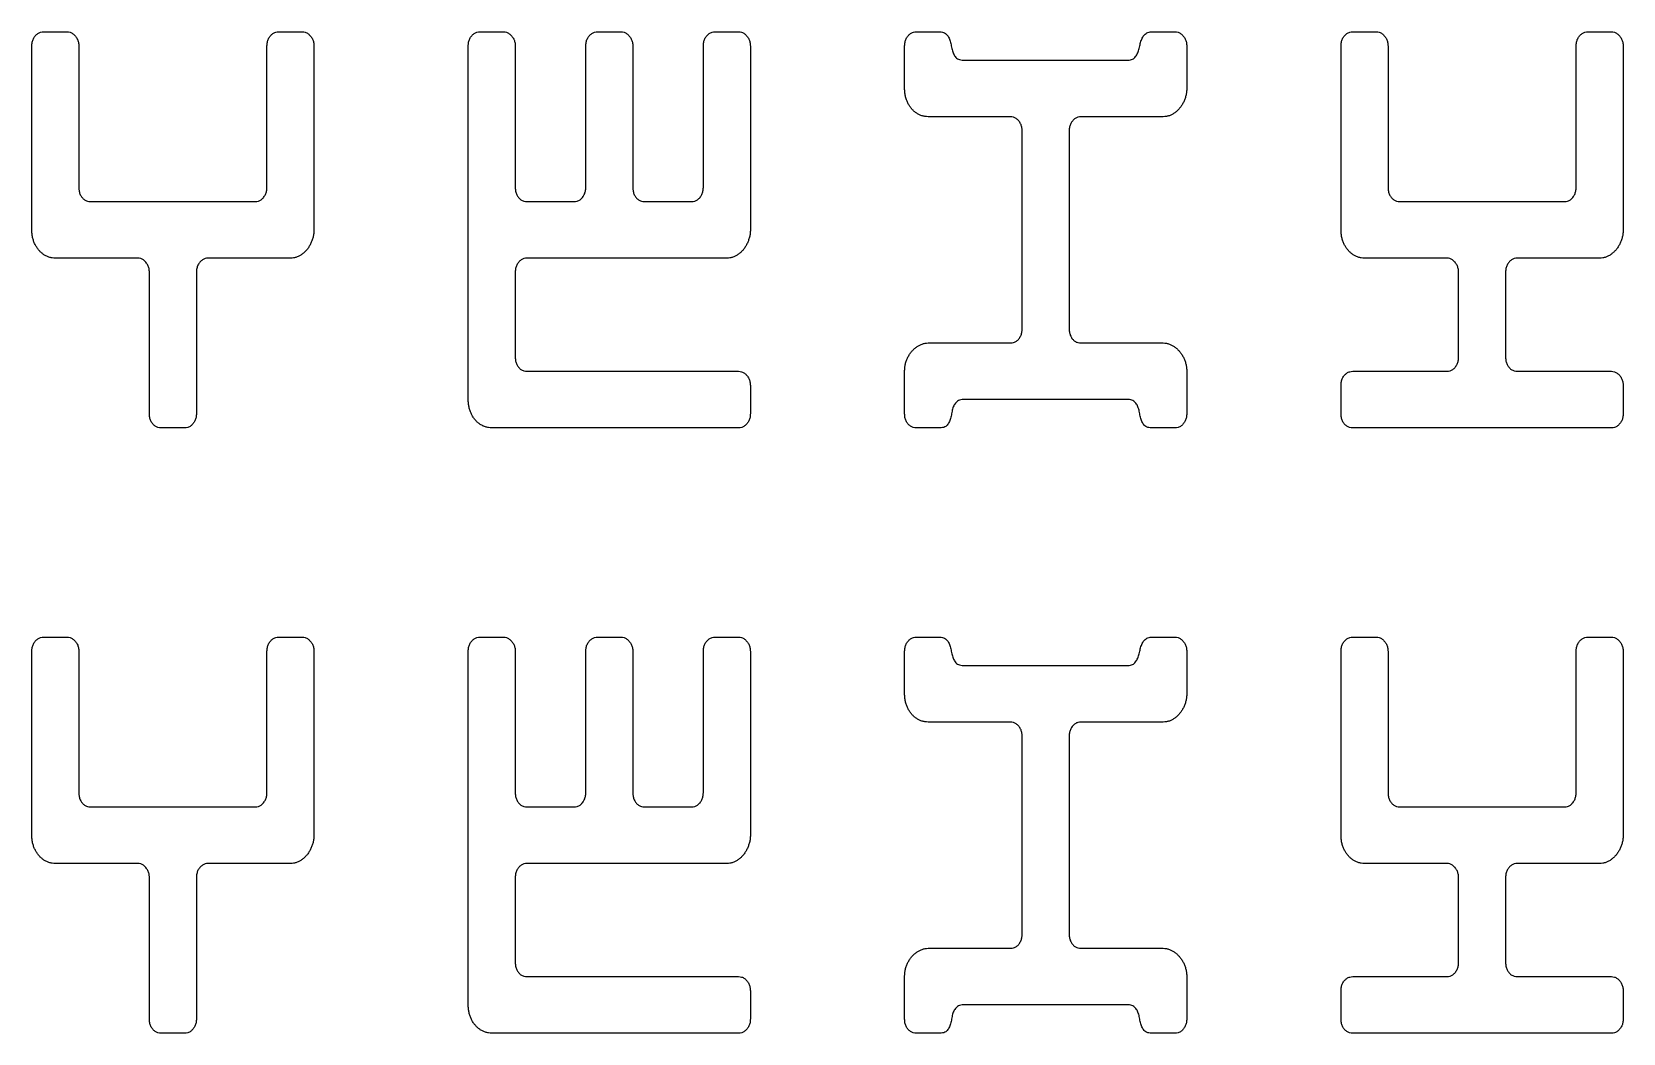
# Model space of a CAD drawing. Extents: x 7.2 to 83.4, y 7.2 to 40.5.
# Drawn here: x 64.99 to 73.78, y 14.4 to 19.93 of the extents above; entities that cross this region are included whole.
import ezdxf

# ---------------------------------------------------------------- set-up
doc = ezdxf.new("R2010")
doc.units = 0
doc.layers.add('Layer_1', color=7, linetype='CONTINUOUS')

msp = doc.modelspace()

# ---------------------------------------------------------------- linework, layer by layer
at = {"layer": 'Layer_1', "color": 7}
for p, q in [((65.051712, 19.933304), (65.181598, 19.933304)), ((66.350562, 19.933301), (66.480446, 19.933301)), ((67.462385, 19.933304), (67.592272, 19.933304)), ((68.111807, 19.933302), (68.24169, 19.933302)), ((68.761228, 19.933299), (68.891114, 19.933299)), ((69.873059, 19.933305), (70.002945, 19.933305)), ((71.171891, 19.933305), (71.301777, 19.933305)), ((72.283737, 19.933306), (72.413621, 19.933306)), ((73.582585, 19.933303), (73.712471, 19.933303)), ((64.986776, 18.839553), (64.986776, 19.85518)), ((65.246534, 19.855178), (65.246534, 19.073927)), ((66.285627, 19.073926), (66.285627, 19.855177)), ((66.545382, 19.855175), (66.545382, 18.839548)), ((67.39745, 17.902052), (67.39745, 19.855181)), ((67.657207, 19.855179), (67.657207, 19.073927)), ((68.046871, 19.073926), (68.046871, 19.855178)), ((68.306628, 19.855176), (68.306628, 19.073924)), ((68.696293, 19.073923), (68.696293, 19.855175)), ((68.95605, 19.855173), (68.95605, 18.839546)), ((69.808123, 19.620806), (69.808123, 19.855181)), ((71.366713, 19.855179), (71.366713, 19.620804)), ((72.218802, 18.839555), (72.218802, 19.855183)), ((72.478556, 19.855181), (72.478556, 19.073929)), ((73.51765, 19.073928), (73.51765, 19.85518)), ((73.777407, 19.855178), (73.777407, 18.839551)), ((70.132808, 19.777053), (71.042007, 19.777053)), ((70.392599, 19.464554), (69.937999, 19.464554)), ((71.236821, 19.464552), (70.782222, 19.464552)), ((70.457534, 18.292676), (70.457534, 19.386428)), ((70.717286, 19.386428), (70.717286, 18.292676)), ((65.311482, 18.9958), (66.220681, 18.9958)), ((67.722155, 18.9958), (67.981925, 18.9958)), ((68.371574, 18.995798), (68.631347, 18.995798)), ((72.543502, 18.995802), (73.452701, 18.995802)), ((65.571252, 18.683301), (65.116652, 18.683301)), ((66.41549, 18.683297), (65.960891, 18.683297)), ((68.826158, 18.683295), (67.722132, 18.683295)), ((72.80328, 18.683304), (72.348678, 18.683304)), ((73.647515, 18.683299), (73.192916, 18.683299)), ((65.636188, 17.823924), (65.636188, 18.605176)), ((65.895955, 18.60517), (65.895955, 17.823919)), ((67.657194, 18.605168), (67.657194, 18.136417)), ((72.868215, 18.136427), (72.868215, 18.605178)), ((73.12798, 18.605172), (73.12798, 18.136421)), ((69.937989, 18.21455), (70.392588, 18.21455)), ((70.782232, 18.214552), (71.236832, 18.214552)), ((67.722142, 18.058293), (68.891112, 18.058293)), ((69.808113, 17.823924), (69.808113, 18.0583)), ((71.366723, 18.058301), (71.366723, 17.823926)), ((72.283727, 18.058301), (72.80327, 18.058301)), ((73.192929, 18.058298), (73.712471, 18.058298)), ((68.956047, 17.980167), (68.956047, 17.823917)), ((72.218791, 17.823924), (72.218791, 17.980174)), ((73.777407, 17.980172), (73.777407, 17.823922)), ((71.042015, 17.902048), (70.132816, 17.902048)), ((65.831009, 17.745793), (65.701133, 17.7458)), ((68.891099, 17.745791), (67.527326, 17.7458)), ((70.002942, 17.7458), (69.873061, 17.7458)), ((71.301777, 17.7458), (71.171891, 17.7458)), ((73.712461, 17.745796), (72.28374, 17.7458)), ((65.051712, 16.589834), (65.181598, 16.589834)), ((66.350562, 16.589831), (66.480446, 16.589831)), ((67.462385, 16.589837), (67.592272, 16.589837)), ((68.111807, 16.589834), (68.24169, 16.589834)), ((68.761228, 16.589831), (68.891114, 16.589831)), ((69.873059, 16.589837), (70.002945, 16.589837)), ((71.171891, 16.589837), (71.301777, 16.589837)), ((72.283737, 16.589836), (72.413621, 16.589836)), ((73.582585, 16.589833), (73.712471, 16.589833)), ((64.986776, 15.496083), (64.986776, 16.51171)), ((65.246534, 16.511708), (65.246534, 15.730456)), ((66.285627, 15.730455), (66.285627, 16.511707)), ((66.545382, 16.511705), (66.545382, 15.496078)), ((67.39745, 14.558584), (67.39745, 16.511713)), ((67.657207, 16.511711), (67.657207, 15.73046)), ((68.046871, 15.730459), (68.046871, 16.51171)), ((68.306628, 16.511709), (68.306628, 15.730457)), ((68.696293, 15.730456), (68.696293, 16.511708)), ((68.95605, 16.511706), (68.95605, 15.496079)), ((69.808123, 16.277338), (69.808123, 16.511714)), ((71.366713, 16.511712), (71.366713, 16.277336)), ((72.218802, 15.496085), (72.218802, 16.511712)), ((72.478556, 16.51171), (72.478556, 15.730459)), ((73.51765, 15.730458), (73.51765, 16.51171)), ((73.777407, 16.511708), (73.777407, 15.496081)), ((70.132808, 16.433586), (71.042007, 16.433586)), ((70.392599, 16.121086), (69.937999, 16.121086)), ((71.236821, 16.121084), (70.782222, 16.121084)), ((70.457534, 14.949208), (70.457534, 16.042961)), ((70.717286, 16.042961), (70.717286, 14.949208)), ((65.311482, 15.65233), (66.220681, 15.65233)), ((67.722155, 15.652333), (67.981925, 15.652333)), ((68.371574, 15.65233), (68.631347, 15.65233)), ((72.543502, 15.652332), (73.452701, 15.652332)), ((65.571252, 15.339834), (65.116652, 15.339834)), ((66.41549, 15.339829), (65.960891, 15.339829)), ((68.826158, 15.33983), (67.722132, 15.33983)), ((72.80328, 15.339837), (72.348678, 15.339837)), ((73.647515, 15.339832), (73.192916, 15.339832)), ((65.636188, 14.480457), (65.636188, 15.261708)), ((65.895955, 15.261703), (65.895955, 14.480451)), ((67.657194, 15.261703), (67.657194, 14.792952)), ((72.868215, 14.79296), (72.868215, 15.261711)), ((73.12798, 15.261705), (73.12798, 14.792954)), ((69.937989, 14.871083), (70.392588, 14.871083)), ((70.782232, 14.871085), (71.236832, 14.871085)), ((67.722142, 14.714829), (68.891112, 14.714829)), ((69.808113, 14.480457), (69.808113, 14.714832)), ((71.366723, 14.714834), (71.366723, 14.480459)), ((72.283727, 14.714834), (72.80327, 14.714834)), ((73.192929, 14.71483), (73.712471, 14.71483)), ((68.956047, 14.636703), (68.956047, 14.480452)), ((72.218791, 14.480457), (72.218791, 14.636707)), ((73.777407, 14.636705), (73.777407, 14.480454)), ((71.042015, 14.558584), (70.132816, 14.558584)), ((65.831009, 14.402325), (65.701133, 14.402333)), ((68.891099, 14.402327), (67.527326, 14.402333)), ((70.002942, 14.402333), (69.873061, 14.402333)), ((71.301777, 14.402333), (71.171891, 14.402333)), ((73.712461, 14.402328), (72.28374, 14.402333))]:
    msp.add_line(p, q, dxfattribs=at)
for points, knots in [([(64.986776, 19.85518), (64.987143, 19.862377), (64.987846, 19.876188), (64.994503, 19.89556), (65.005269, 19.911595), (65.01881, 19.923902), (65.034675, 19.931952), (65.046023, 19.932852), (65.051712, 19.933304)], [0, 0, 0, 0, 0.021537, 0.041326, 0.060582, 0.078886, 0.095777, 0.112756, 0.112756, 0.112756, 0.112756]), ([(65.181598, 19.933304), (65.187295, 19.932822), (65.198713, 19.931856), (65.214614, 19.923306), (65.227986, 19.91035), (65.23862, 19.894116), (65.245402, 19.875249), (65.246151, 19.861971), (65.246534, 19.855178)], [0, 0, 0, 0, 0.016996, 0.034068, 0.052834, 0.072429, 0.091834, 0.112156, 0.112156, 0.112156, 0.112156]), ([(66.285627, 19.855177), (66.285993, 19.862375), (66.286696, 19.876185), (66.293353, 19.895557), (66.304119, 19.911592), (66.31766, 19.9239), (66.333526, 19.931949), (66.344874, 19.932849), (66.350562, 19.933301)], [0, 0, 0, 0, 0.021537, 0.041326, 0.060582, 0.078886, 0.095777, 0.112756, 0.112756, 0.112756, 0.112756]), ([(66.480446, 19.933301), (66.486143, 19.932819), (66.497562, 19.931854), (66.513463, 19.923303), (66.526834, 19.910347), (66.537468, 19.894113), (66.54425, 19.875246), (66.544999, 19.861968), (66.545382, 19.855175)], [0, 0, 0, 0, 0.016997, 0.034069, 0.052834, 0.07243, 0.091834, 0.112157, 0.112157, 0.112157, 0.112157]), ([(67.39745, 19.855181), (67.397816, 19.862378), (67.398519, 19.876189), (67.405176, 19.89556), (67.415942, 19.911596), (67.429483, 19.923903), (67.445349, 19.931952), (67.456697, 19.932853), (67.462385, 19.933304)], [0, 0, 0, 0, 0.021537, 0.041326, 0.060582, 0.078886, 0.095777, 0.112756, 0.112756, 0.112756, 0.112756]), ([(67.592272, 19.933304), (67.597968, 19.932823), (67.609386, 19.931857), (67.625287, 19.923306), (67.638659, 19.910351), (67.649293, 19.894116), (67.656076, 19.87525), (67.656824, 19.861971), (67.657207, 19.855179)], [0, 0, 0, 0, 0.016996, 0.034068, 0.052834, 0.072429, 0.091834, 0.112156, 0.112156, 0.112156, 0.112156]), ([(68.046871, 19.855178), (68.047238, 19.862375), (68.04794, 19.876186), (68.054598, 19.895558), (68.065363, 19.911593), (68.078905, 19.9239), (68.09477, 19.931949), (68.106118, 19.93285), (68.111807, 19.933302)], [0, 0, 0, 0, 0.021537, 0.041326, 0.060582, 0.078886, 0.095777, 0.112756, 0.112756, 0.112756, 0.112756]), ([(68.24169, 19.933302), (68.247387, 19.93282), (68.258806, 19.931854), (68.274708, 19.923304), (68.28808, 19.910348), (68.298714, 19.894113), (68.305497, 19.875247), (68.306246, 19.861969), (68.306628, 19.855176)], [0, 0, 0, 0, 0.016997, 0.03407, 0.052836, 0.072432, 0.091836, 0.112159, 0.112159, 0.112159, 0.112159]), ([(68.696293, 19.855175), (68.696659, 19.862372), (68.697362, 19.876183), (68.704019, 19.895555), (68.714785, 19.91159), (68.728326, 19.923898), (68.744191, 19.931947), (68.755539, 19.932847), (68.761228, 19.933299)], [0, 0, 0, 0, 0.021537, 0.041326, 0.060582, 0.078886, 0.095777, 0.112756, 0.112756, 0.112756, 0.112756]), ([(68.891114, 19.933299), (68.896811, 19.932817), (68.908229, 19.931851), (68.92413, 19.923301), (68.937502, 19.910345), (68.948136, 19.894111), (68.954918, 19.875244), (68.955667, 19.861966), (68.95605, 19.855173)], [0, 0, 0, 0, 0.016996, 0.034068, 0.052834, 0.072429, 0.091834, 0.112156, 0.112156, 0.112156, 0.112156]), ([(69.808123, 19.855181), (69.808489, 19.862378), (69.809192, 19.876189), (69.815849, 19.895561), (69.826615, 19.911596), (69.840156, 19.923903), (69.856022, 19.931953), (69.86737, 19.932853), (69.873059, 19.933305)], [0, 0, 0, 0, 0.021537, 0.041326, 0.060582, 0.078886, 0.095777, 0.112756, 0.112756, 0.112756, 0.112756]), ([(70.002945, 19.933305), (70.007703, 19.933083), (70.01653, 19.932673), (70.02872, 19.928707), (70.037556, 19.921271), (70.045194, 19.913254), (70.051381, 19.903729), (70.055878, 19.892781), (70.060239, 19.881127), (70.063662, 19.86846), (70.065712, 19.855122), (70.068628, 19.841945), (70.072059, 19.829339), (70.075619, 19.817318), (70.081009, 19.806455), (70.087543, 19.796709), (70.09482, 19.787424), (70.105526, 19.781292), (70.118396, 19.777606), (70.127781, 19.777246), (70.132808, 19.777053)], [0, 0, 0, 0, 0.014271, 0.02647, 0.037575, 0.048501, 0.059667, 0.071383, 0.083937, 0.096996, 0.110649, 0.124394, 0.137453, 0.149858, 0.161933, 0.173622, 0.185128, 0.196876, 0.209915, 0.224956, 0.224956, 0.224956, 0.224956]), ([(71.042007, 19.777053), (71.046623, 19.77725), (71.05527, 19.777619), (71.067189, 19.781303), (71.077034, 19.787695), (71.084238, 19.796686), (71.090799, 19.806448), (71.096031, 19.817427), (71.100363, 19.829272), (71.104128, 19.841908), (71.106951, 19.855179), (71.109772, 19.868451), (71.113542, 19.881084), (71.117843, 19.892901), (71.123062, 19.903704), (71.129539, 19.913193), (71.137301, 19.921401), (71.146516, 19.928576), (71.15859, 19.932653), (71.167276, 19.933079), (71.171891, 19.933305)], [0, 0, 0, 0, 0.013814, 0.025884, 0.036959, 0.048465, 0.060155, 0.07223, 0.084822, 0.097974, 0.111744, 0.125513, 0.138664, 0.151257, 0.16321, 0.174562, 0.185564, 0.197028, 0.209227, 0.223051, 0.223051, 0.223051, 0.223051]), ([(71.301777, 19.933305), (71.307474, 19.932823), (71.318892, 19.931857), (71.334793, 19.923306), (71.348165, 19.910351), (71.358799, 19.894117), (71.365581, 19.87525), (71.36633, 19.861972), (71.366713, 19.855179)], [0, 0, 0, 0, 0.016996, 0.034068, 0.052834, 0.072429, 0.091834, 0.112156, 0.112156, 0.112156, 0.112156]), ([(72.218802, 19.855183), (72.219168, 19.86238), (72.219871, 19.876191), (72.226528, 19.895562), (72.237294, 19.911598), (72.250835, 19.923905), (72.2667, 19.931954), (72.278048, 19.932855), (72.283737, 19.933306)], [0, 0, 0, 0, 0.021537, 0.041326, 0.060582, 0.078886, 0.095777, 0.112756, 0.112756, 0.112756, 0.112756]), ([(72.413621, 19.933306), (72.419318, 19.932825), (72.430736, 19.931859), (72.446638, 19.923308), (72.460008, 19.910352), (72.470642, 19.894118), (72.477425, 19.875252), (72.478173, 19.861973), (72.478556, 19.855181)], [0, 0, 0, 0, 0.016997, 0.034069, 0.052834, 0.07243, 0.091834, 0.112157, 0.112157, 0.112157, 0.112157]), ([(73.51765, 19.85518), (73.518016, 19.862377), (73.518719, 19.876188), (73.525376, 19.89556), (73.536142, 19.911595), (73.549683, 19.923902), (73.565548, 19.931951), (73.576896, 19.932852), (73.582585, 19.933303)], [0, 0, 0, 0, 0.021537, 0.041326, 0.060582, 0.078886, 0.095777, 0.112756, 0.112756, 0.112756, 0.112756]), ([(73.712471, 19.933303), (73.718168, 19.932822), (73.729586, 19.931856), (73.745487, 19.923305), (73.758859, 19.91035), (73.769493, 19.894115), (73.776275, 19.875249), (73.777024, 19.86197), (73.777407, 19.855178)], [0, 0, 0, 0, 0.016996, 0.034068, 0.052834, 0.072429, 0.091834, 0.112156, 0.112156, 0.112156, 0.112156]), ([(69.937999, 19.464554), (69.931999, 19.464807), (69.920083, 19.465311), (69.902626, 19.469596), (69.886156, 19.476236), (69.871152, 19.485555), (69.857491, 19.496612), (69.845281, 19.50959), (69.834539, 19.524314), (69.825409, 19.540729), (69.817695, 19.558806), (69.812259, 19.578509), (69.808742, 19.599387), (69.808331, 19.613603), (69.808123, 19.620806)], [0, 0, 0, 0, 0.017979, 0.035703, 0.053612, 0.07105, 0.088478, 0.106206, 0.12435, 0.143013, 0.162447, 0.183166, 0.204191, 0.225786, 0.225786, 0.225786, 0.225786]), ([(71.366713, 19.620804), (71.366477, 19.613871), (71.366011, 19.600175), (71.362217, 19.58004), (71.355807, 19.561072), (71.348314, 19.542898), (71.338749, 19.526106), (71.327665, 19.511025), (71.31525, 19.497674), (71.301579, 19.486283), (71.286986, 19.476312), (71.270848, 19.469615), (71.254072, 19.465305), (71.242598, 19.464804), (71.236821, 19.464552)], [0, 0, 0, 0, 0.020789, 0.041072, 0.061177, 0.080776, 0.09996, 0.11899, 0.136814, 0.154502, 0.172306, 0.18959, 0.206656, 0.223961, 0.223961, 0.223961, 0.223961]), ([(70.457534, 19.386428), (70.457151, 19.393221), (70.456403, 19.406499), (70.44962, 19.425366), (70.438986, 19.441599), (70.425618, 19.454557), (70.409716, 19.463107), (70.398296, 19.464072), (70.392599, 19.464554)], [0, 0, 0, 0, 0.020323, 0.039727, 0.059323, 0.078086, 0.095158, 0.112157, 0.112157, 0.112157, 0.112157]), ([(70.782222, 19.464552), (70.776534, 19.4641), (70.765187, 19.463199), (70.749323, 19.45515), (70.735779, 19.442845), (70.725013, 19.426808), (70.718356, 19.407437), (70.717653, 19.393626), (70.717286, 19.386428)], [0, 0, 0, 0, 0.016976, 0.033867, 0.052173, 0.071429, 0.091218, 0.112755, 0.112755, 0.112755, 0.112755]), ([(65.246534, 19.073927), (65.246879, 19.066734), (65.247539, 19.052965), (65.253826, 19.033652), (65.263995, 19.017499), (65.277335, 19.005014), (65.293672, 18.997071), (65.305458, 18.99623), (65.311482, 18.9958)], [0, 0, 0, 0, 0.021526, 0.041209, 0.060161, 0.078219, 0.095417, 0.113396, 0.113396, 0.113396, 0.113396]), ([(66.220681, 18.9958), (66.226714, 18.996258), (66.238571, 18.997159), (66.254955, 19.005604), (66.268109, 19.018743), (66.278155, 19.035084), (66.284563, 19.053902), (66.285266, 19.067138), (66.285627, 19.073926)], [0, 0, 0, 0, 0.017999, 0.035373, 0.053894, 0.073191, 0.092488, 0.112799, 0.112799, 0.112799, 0.112799]), ([(67.657207, 19.073927), (67.657552, 19.066735), (67.658213, 19.052965), (67.664499, 19.033652), (67.674668, 19.0175), (67.688008, 19.005015), (67.704345, 18.997072), (67.716131, 18.99623), (67.722155, 18.9958)], [0, 0, 0, 0, 0.021526, 0.041209, 0.060161, 0.078219, 0.095417, 0.113396, 0.113396, 0.113396, 0.113396]), ([(67.981925, 18.9958), (67.987959, 18.996259), (67.999815, 18.99716), (68.016199, 19.005604), (68.029353, 19.018743), (68.039399, 19.035085), (68.045808, 19.053903), (68.046511, 19.067139), (68.046871, 19.073926)], [0, 0, 0, 0, 0.017999, 0.035373, 0.053894, 0.073191, 0.092488, 0.112799, 0.112799, 0.112799, 0.112799]), ([(68.306628, 19.073924), (68.306973, 19.066732), (68.307634, 19.052963), (68.313921, 19.033649), (68.32409, 19.017497), (68.337429, 19.005012), (68.353765, 18.997069), (68.365551, 18.996228), (68.371574, 18.995798)], [0, 0, 0, 0, 0.021526, 0.041209, 0.060161, 0.078219, 0.095416, 0.113394, 0.113394, 0.113394, 0.113394]), ([(68.631347, 18.995798), (68.63738, 18.996256), (68.649237, 18.997157), (68.665621, 19.005601), (68.678775, 19.01874), (68.68882, 19.035082), (68.695229, 19.0539), (68.695932, 19.067136), (68.696293, 19.073923)], [0, 0, 0, 0, 0.017999, 0.035373, 0.053894, 0.073191, 0.092488, 0.112799, 0.112799, 0.112799, 0.112799]), ([(72.478556, 19.073929), (72.478901, 19.066736), (72.479562, 19.052967), (72.485849, 19.033654), (72.496018, 19.017501), (72.509357, 19.005017), (72.525693, 18.997074), (72.537478, 18.996232), (72.543502, 18.995802)], [0, 0, 0, 0, 0.021526, 0.041209, 0.060161, 0.078219, 0.095416, 0.113394, 0.113394, 0.113394, 0.113394]), ([(73.452701, 18.995802), (73.458735, 18.996261), (73.470592, 18.997162), (73.486976, 19.005606), (73.500132, 19.018745), (73.510177, 19.035086), (73.516586, 19.053905), (73.517289, 19.067141), (73.51765, 19.073928)], [0, 0, 0, 0, 0.018, 0.035374, 0.053896, 0.073193, 0.09249, 0.112801, 0.112801, 0.112801, 0.112801]), ([(65.116652, 18.683301), (65.110653, 18.683555), (65.098737, 18.684058), (65.081281, 18.688344), (65.064812, 18.694984), (65.049807, 18.704301), (65.036147, 18.715359), (65.023937, 18.728338), (65.013195, 18.743062), (65.004064, 18.759477), (64.996348, 18.777553), (64.990912, 18.797257), (64.987395, 18.818135), (64.986985, 18.83235), (64.986776, 18.839553)], [0, 0, 0, 0, 0.017977, 0.035701, 0.05361, 0.071047, 0.088475, 0.106204, 0.124348, 0.143011, 0.162446, 0.183165, 0.20419, 0.225784, 0.225784, 0.225784, 0.225784]), ([(66.545382, 18.839548), (66.545146, 18.832616), (66.54468, 18.818919), (66.540886, 18.798785), (66.534476, 18.779816), (66.526983, 18.761643), (66.517418, 18.744851), (66.506333, 18.72977), (66.493918, 18.716419), (66.480247, 18.705028), (66.465655, 18.695057), (66.449516, 18.688359), (66.432741, 18.68405), (66.421267, 18.683549), (66.41549, 18.683297)], [0, 0, 0, 0, 0.020789, 0.041072, 0.061177, 0.080776, 0.09996, 0.11899, 0.136814, 0.154501, 0.172306, 0.189589, 0.206656, 0.223961, 0.223961, 0.223961, 0.223961]), ([(68.95605, 18.839546), (68.955814, 18.832613), (68.955348, 18.818917), (68.951554, 18.798783), (68.945144, 18.779814), (68.937651, 18.761641), (68.928086, 18.744849), (68.917001, 18.729768), (68.904587, 18.716417), (68.890916, 18.705026), (68.876323, 18.695054), (68.860185, 18.688357), (68.843409, 18.684048), (68.831935, 18.683547), (68.826158, 18.683295)], [0, 0, 0, 0, 0.020789, 0.041072, 0.061177, 0.080776, 0.09996, 0.11899, 0.136814, 0.154501, 0.172306, 0.189589, 0.206656, 0.223961, 0.223961, 0.223961, 0.223961]), ([(72.348678, 18.683304), (72.342678, 18.683557), (72.330763, 18.684061), (72.313306, 18.688346), (72.296837, 18.694987), (72.281833, 18.704303), (72.268172, 18.715361), (72.255962, 18.72834), (72.24522, 18.743064), (72.236089, 18.759479), (72.228373, 18.777556), (72.222938, 18.797259), (72.21942, 18.818137), (72.21901, 18.832353), (72.218802, 18.839555)], [0, 0, 0, 0, 0.017977, 0.035701, 0.05361, 0.071047, 0.088475, 0.106204, 0.124348, 0.143011, 0.162446, 0.183165, 0.20419, 0.225784, 0.225784, 0.225784, 0.225784]), ([(73.777407, 18.839551), (73.777171, 18.832618), (73.776705, 18.818922), (73.772911, 18.798787), (73.766501, 18.779819), (73.759008, 18.761646), (73.749443, 18.744854), (73.738358, 18.729773), (73.725943, 18.716421), (73.712271, 18.705031), (73.697678, 18.69506), (73.681539, 18.688362), (73.664765, 18.684052), (73.653292, 18.683551), (73.647515, 18.683299)], [0, 0, 0, 0, 0.020789, 0.041072, 0.061177, 0.080776, 0.09996, 0.11899, 0.136814, 0.154502, 0.172308, 0.189591, 0.206657, 0.22396, 0.22396, 0.22396, 0.22396]), ([(65.636188, 18.605176), (65.635805, 18.611968), (65.635056, 18.625247), (65.628274, 18.644114), (65.617639, 18.660347), (65.604271, 18.673304), (65.588369, 18.681855), (65.57695, 18.68282), (65.571252, 18.683301)], [0, 0, 0, 0, 0.020323, 0.039727, 0.059323, 0.078087, 0.095158, 0.112157, 0.112157, 0.112157, 0.112157]), ([(65.960891, 18.683297), (65.955203, 18.682845), (65.943856, 18.681944), (65.927991, 18.673893), (65.914448, 18.661586), (65.903681, 18.64555), (65.897024, 18.626178), (65.896321, 18.612368), (65.895955, 18.60517)], [0, 0, 0, 0, 0.016976, 0.033867, 0.052175, 0.07143, 0.091219, 0.112757, 0.112757, 0.112757, 0.112757]), ([(67.722132, 18.683295), (67.716444, 18.682843), (67.705096, 18.681942), (67.689231, 18.673891), (67.675687, 18.661584), (67.66492, 18.645548), (67.658263, 18.626176), (67.65756, 18.612365), (67.657194, 18.605168)], [0, 0, 0, 0, 0.016977, 0.033869, 0.052177, 0.071433, 0.091222, 0.112759, 0.112759, 0.112759, 0.112759]), ([(72.868215, 18.605178), (72.867832, 18.611971), (72.867084, 18.625249), (72.860301, 18.644116), (72.849667, 18.660349), (72.836299, 18.673307), (72.820397, 18.681857), (72.808977, 18.682822), (72.80328, 18.683304)], [0, 0, 0, 0, 0.020323, 0.039727, 0.059323, 0.078087, 0.095158, 0.112157, 0.112157, 0.112157, 0.112157]), ([(73.192916, 18.683299), (73.187228, 18.682848), (73.17588, 18.681947), (73.160015, 18.673896), (73.146473, 18.661588), (73.135706, 18.645553), (73.129049, 18.626181), (73.128347, 18.61237), (73.12798, 18.605172)], [0, 0, 0, 0, 0.016977, 0.033868, 0.052175, 0.07143, 0.09122, 0.112757, 0.112757, 0.112757, 0.112757]), ([(70.392588, 18.21455), (70.398622, 18.215009), (70.410479, 18.21591), (70.426862, 18.224354), (70.440016, 18.237493), (70.450062, 18.253834), (70.456471, 18.272653), (70.457174, 18.285889), (70.457534, 18.292676)], [0, 0, 0, 0, 0.017999, 0.035373, 0.053894, 0.073191, 0.092488, 0.112799, 0.112799, 0.112799, 0.112799]), ([(70.717286, 18.292676), (70.717631, 18.285483), (70.718292, 18.271714), (70.724579, 18.252401), (70.734747, 18.236248), (70.748088, 18.223765), (70.764424, 18.215823), (70.776209, 18.214982), (70.782232, 18.214552)], [0, 0, 0, 0, 0.021526, 0.04121, 0.060161, 0.078218, 0.095414, 0.113393, 0.113393, 0.113393, 0.113393]), ([(69.808113, 18.0583), (69.808319, 18.065232), (69.808727, 18.078911), (69.812266, 18.098971), (69.817714, 18.118216), (69.826012, 18.1359), (69.83543, 18.152311), (69.846473, 18.167275), (69.858979, 18.180629), (69.872921, 18.192204), (69.888135, 18.201332), (69.903829, 18.209037), (69.920705, 18.213695), (69.932211, 18.214264), (69.937989, 18.21455)], [0, 0, 0, 0, 0.020782, 0.041005, 0.060942, 0.0806, 0.099431, 0.117644, 0.136253, 0.154201, 0.171804, 0.189364, 0.206532, 0.223848, 0.223848, 0.223848, 0.223848]), ([(71.236832, 18.214552), (71.242609, 18.214267), (71.254115, 18.213698), (71.270989, 18.209036), (71.286664, 18.201359), (71.301745, 18.192244), (71.315443, 18.180716), (71.32728, 18.166945), (71.338874, 18.152478), (71.348358, 18.135999), (71.355843, 18.118001), (71.362224, 18.099063), (71.366022, 18.078931), (71.366488, 18.065234), (71.366723, 18.058301)], [0, 0, 0, 0, 0.017315, 0.034483, 0.052044, 0.069553, 0.087241, 0.105468, 0.123954, 0.142785, 0.162261, 0.182366, 0.202649, 0.223438, 0.223438, 0.223438, 0.223438]), ([(67.657194, 18.136417), (67.657539, 18.129224), (67.6582, 18.115455), (67.664487, 18.096142), (67.674655, 18.079989), (67.687996, 18.067506), (67.704333, 18.059565), (67.716118, 18.058723), (67.722142, 18.058293)], [0, 0, 0, 0, 0.021526, 0.041209, 0.060161, 0.078218, 0.095415, 0.113395, 0.113395, 0.113395, 0.113395]), ([(72.80327, 18.058301), (72.809303, 18.05876), (72.82116, 18.059661), (72.837543, 18.068105), (72.850697, 18.081244), (72.860743, 18.097585), (72.867152, 18.116404), (72.867855, 18.12964), (72.868215, 18.136427)], [0, 0, 0, 0, 0.017999, 0.035373, 0.053894, 0.073191, 0.092488, 0.112799, 0.112799, 0.112799, 0.112799]), ([(73.12798, 18.136421), (73.128325, 18.129229), (73.128986, 18.11546), (73.135273, 18.096147), (73.145441, 18.079994), (73.158782, 18.067511), (73.175119, 18.059569), (73.186905, 18.058728), (73.192929, 18.058298)], [0, 0, 0, 0, 0.021526, 0.041209, 0.060161, 0.078218, 0.095415, 0.113395, 0.113395, 0.113395, 0.113395]), ([(68.891112, 18.058293), (68.896808, 18.057811), (68.908226, 18.056846), (68.924128, 18.048295), (68.937499, 18.03534), (68.948133, 18.019105), (68.954916, 18.000238), (68.955664, 17.98696), (68.956047, 17.980167)], [0, 0, 0, 0, 0.016996, 0.034068, 0.052834, 0.072429, 0.091834, 0.112157, 0.112157, 0.112157, 0.112157]), ([(72.218791, 17.980174), (72.219158, 17.987372), (72.219861, 18.001182), (72.226518, 18.020554), (72.237284, 18.036589), (72.250824, 18.048898), (72.26669, 18.056949), (72.278038, 18.05785), (72.283727, 18.058301)], [0, 0, 0, 0, 0.021537, 0.041326, 0.060582, 0.078887, 0.095779, 0.112758, 0.112758, 0.112758, 0.112758]), ([(73.712471, 18.058298), (73.718168, 18.057816), (73.729586, 18.05685), (73.745487, 18.0483), (73.758859, 18.035344), (73.769493, 18.01911), (73.776275, 18.000243), (73.777024, 17.986964), (73.777407, 17.980172)], [0, 0, 0, 0, 0.016996, 0.034068, 0.052834, 0.072429, 0.091834, 0.112157, 0.112157, 0.112157, 0.112157]), ([(67.527326, 17.7458), (67.521326, 17.746054), (67.50941, 17.746557), (67.491954, 17.750842), (67.475485, 17.757483), (67.46048, 17.7668), (67.446819, 17.777858), (67.434608, 17.790836), (67.423866, 17.80556), (67.414735, 17.821975), (67.407021, 17.840052), (67.401586, 17.859755), (67.398069, 17.880633), (67.397658, 17.894849), (67.39745, 17.902052)], [0, 0, 0, 0, 0.017979, 0.035702, 0.05361, 0.071047, 0.088476, 0.106206, 0.12435, 0.143013, 0.162446, 0.183165, 0.204191, 0.225785, 0.225785, 0.225785, 0.225785]), ([(70.132816, 17.902048), (70.127832, 17.901827), (70.118565, 17.901416), (70.105775, 17.897432), (70.09622, 17.890216), (70.088429, 17.881937), (70.081997, 17.872438), (70.076602, 17.861774), (70.073164, 17.849786), (70.070007, 17.837179), (70.067902, 17.823914), (70.065642, 17.810654), (70.062279, 17.797973), (70.057873, 17.786296), (70.053376, 17.775159), (70.047079, 17.765395), (70.039964, 17.756346), (70.029779, 17.749957), (70.017164, 17.746348), (70.00793, 17.745992), (70.002942, 17.7458)], [0, 0, 0, 0, 0.014939, 0.027778, 0.03943, 0.050432, 0.061784, 0.073737, 0.086111, 0.099087, 0.112721, 0.126375, 0.139434, 0.151988, 0.163829, 0.175338, 0.186771, 0.198035, 0.21075, 0.225684, 0.225684, 0.225684, 0.225684]), ([(71.171891, 17.7458), (71.166906, 17.745993), (71.157674, 17.746349), (71.145055, 17.749956), (71.134862, 17.756369), (71.127627, 17.765435), (71.121113, 17.775209), (71.115702, 17.786048), (71.112235, 17.798063), (71.109084, 17.810673), (71.106977, 17.823938), (71.104718, 17.837198), (71.101351, 17.849876), (71.096974, 17.861525), (71.092487, 17.872483), (71.086275, 17.881976), (71.078606, 17.890242), (71.069059, 17.89743), (71.056272, 17.901418), (71.047002, 17.901828), (71.042015, 17.902048)], [0, 0, 0, 0, 0.014928, 0.027643, 0.038915, 0.05042, 0.06211, 0.074185, 0.086559, 0.099535, 0.11317, 0.126824, 0.139883, 0.152436, 0.164153, 0.175318, 0.186244, 0.19789, 0.210728, 0.225675, 0.225675, 0.225675, 0.225675]), ([(65.701133, 17.7458), (65.695109, 17.74623), (65.683323, 17.747071), (65.666987, 17.755012), (65.653649, 17.767497), (65.64348, 17.783649), (65.637193, 17.802962), (65.636533, 17.816731), (65.636188, 17.823924)], [0, 0, 0, 0, 0.017981, 0.035177, 0.053232, 0.072183, 0.091866, 0.113393, 0.113393, 0.113393, 0.113393]), ([(65.895955, 17.823919), (65.895595, 17.817131), (65.894892, 17.803895), (65.888483, 17.785077), (65.878437, 17.768735), (65.865281, 17.755597), (65.848898, 17.747152), (65.837042, 17.746251), (65.831009, 17.745793)], [0, 0, 0, 0, 0.020311, 0.039608, 0.058904, 0.077427, 0.094801, 0.112798, 0.112798, 0.112798, 0.112798]), ([(68.956047, 17.823917), (68.955687, 17.817129), (68.954984, 17.803893), (68.948575, 17.785075), (68.93853, 17.768733), (68.925373, 17.755596), (68.908989, 17.747151), (68.897132, 17.74625), (68.891099, 17.745791)], [0, 0, 0, 0, 0.020311, 0.039608, 0.058904, 0.077427, 0.094802, 0.112801, 0.112801, 0.112801, 0.112801]), ([(69.873061, 17.7458), (69.867037, 17.74623), (69.855251, 17.747071), (69.838913, 17.755013), (69.825574, 17.767497), (69.815405, 17.783649), (69.809118, 17.802962), (69.808458, 17.816731), (69.808113, 17.823924)], [0, 0, 0, 0, 0.017981, 0.035178, 0.053234, 0.072185, 0.091869, 0.113395, 0.113395, 0.113395, 0.113395]), ([(71.366723, 17.823926), (71.366363, 17.817138), (71.36566, 17.803902), (71.359251, 17.785084), (71.349205, 17.768742), (71.336049, 17.755605), (71.319666, 17.74716), (71.30781, 17.746259), (71.301777, 17.7458)], [0, 0, 0, 0, 0.020311, 0.039608, 0.058904, 0.077427, 0.094801, 0.112798, 0.112798, 0.112798, 0.112798]), ([(72.28374, 17.7458), (72.277715, 17.74623), (72.265929, 17.747071), (72.249592, 17.755013), (72.236252, 17.767497), (72.226084, 17.783649), (72.219797, 17.802962), (72.219136, 17.816731), (72.218791, 17.823924)], [0, 0, 0, 0, 0.017981, 0.035178, 0.053234, 0.072185, 0.091869, 0.113395, 0.113395, 0.113395, 0.113395]), ([(73.777407, 17.823922), (73.777046, 17.817134), (73.776343, 17.803898), (73.769934, 17.78508), (73.759889, 17.768738), (73.746733, 17.7556), (73.73035, 17.747155), (73.718494, 17.746254), (73.712461, 17.745796)], [0, 0, 0, 0, 0.020311, 0.039608, 0.058904, 0.077427, 0.094801, 0.112798, 0.112798, 0.112798, 0.112798]), ([(64.986776, 16.51171), (64.987143, 16.518907), (64.987846, 16.532718), (64.994503, 16.55209), (65.005269, 16.568125), (65.01881, 16.580432), (65.034675, 16.588481), (65.046023, 16.589382), (65.051712, 16.589834)], [0, 0, 0, 0, 0.021537, 0.041326, 0.060582, 0.078886, 0.095777, 0.112756, 0.112756, 0.112756, 0.112756]), ([(65.181598, 16.589834), (65.187295, 16.589352), (65.198713, 16.588386), (65.214614, 16.579835), (65.227986, 16.56688), (65.23862, 16.550645), (65.245402, 16.531779), (65.246151, 16.518501), (65.246534, 16.511708)], [0, 0, 0, 0, 0.016996, 0.034068, 0.052834, 0.072429, 0.091834, 0.112156, 0.112156, 0.112156, 0.112156]), ([(66.285627, 16.511707), (66.285993, 16.518904), (66.286696, 16.532715), (66.293353, 16.552087), (66.304119, 16.568122), (66.31766, 16.58043), (66.333526, 16.588479), (66.344874, 16.589379), (66.350562, 16.589831)], [0, 0, 0, 0, 0.021537, 0.041326, 0.060582, 0.078886, 0.095777, 0.112756, 0.112756, 0.112756, 0.112756]), ([(66.480446, 16.589831), (66.486143, 16.589349), (66.497562, 16.588384), (66.513463, 16.579833), (66.526834, 16.566877), (66.537468, 16.550643), (66.54425, 16.531776), (66.544999, 16.518498), (66.545382, 16.511705)], [0, 0, 0, 0, 0.016997, 0.034069, 0.052834, 0.07243, 0.091834, 0.112157, 0.112157, 0.112157, 0.112157]), ([(67.39745, 16.511713), (67.397816, 16.518911), (67.398519, 16.532721), (67.405176, 16.552093), (67.415942, 16.568128), (67.429483, 16.580436), (67.445349, 16.588485), (67.456697, 16.589385), (67.462385, 16.589837)], [0, 0, 0, 0, 0.021537, 0.041326, 0.060582, 0.078886, 0.095777, 0.112756, 0.112756, 0.112756, 0.112756]), ([(67.592272, 16.589837), (67.597968, 16.589355), (67.609386, 16.58839), (67.625287, 16.579839), (67.638659, 16.566884), (67.649293, 16.550649), (67.656076, 16.531782), (67.656824, 16.518504), (67.657207, 16.511711)], [0, 0, 0, 0, 0.016996, 0.034068, 0.052834, 0.072429, 0.091834, 0.112156, 0.112156, 0.112156, 0.112156]), ([(68.046871, 16.51171), (68.047238, 16.518908), (68.04794, 16.532719), (68.054598, 16.55209), (68.065363, 16.568126), (68.078905, 16.580433), (68.09477, 16.588482), (68.106118, 16.589383), (68.111807, 16.589834)], [0, 0, 0, 0, 0.021537, 0.041326, 0.060582, 0.078886, 0.095777, 0.112756, 0.112756, 0.112756, 0.112756]), ([(68.24169, 16.589834), (68.247387, 16.589352), (68.258806, 16.588387), (68.274708, 16.579836), (68.28808, 16.566881), (68.298714, 16.550646), (68.305497, 16.53178), (68.306246, 16.518501), (68.306628, 16.511709)], [0, 0, 0, 0, 0.016997, 0.03407, 0.052836, 0.072432, 0.091836, 0.112159, 0.112159, 0.112159, 0.112159]), ([(68.696293, 16.511708), (68.696659, 16.518905), (68.697362, 16.532716), (68.704019, 16.552088), (68.714785, 16.568123), (68.728326, 16.58043), (68.744191, 16.588479), (68.755539, 16.58938), (68.761228, 16.589831)], [0, 0, 0, 0, 0.021537, 0.041326, 0.060582, 0.078886, 0.095777, 0.112756, 0.112756, 0.112756, 0.112756]), ([(68.891114, 16.589831), (68.896811, 16.58935), (68.908229, 16.588384), (68.92413, 16.579833), (68.937502, 16.566878), (68.948136, 16.550643), (68.954918, 16.531777), (68.955667, 16.518498), (68.95605, 16.511706)], [0, 0, 0, 0, 0.016996, 0.034068, 0.052834, 0.072429, 0.091834, 0.112156, 0.112156, 0.112156, 0.112156]), ([(69.808123, 16.511714), (69.808489, 16.518911), (69.809192, 16.532722), (69.815849, 16.552093), (69.826615, 16.568129), (69.840156, 16.580436), (69.856022, 16.588485), (69.86737, 16.589386), (69.873059, 16.589837)], [0, 0, 0, 0, 0.021537, 0.041326, 0.060582, 0.078886, 0.095777, 0.112756, 0.112756, 0.112756, 0.112756]), ([(70.002945, 16.589837), (70.007703, 16.589616), (70.01653, 16.589206), (70.02872, 16.58524), (70.037556, 16.577804), (70.045194, 16.569786), (70.051381, 16.560261), (70.055878, 16.549313), (70.060239, 16.537659), (70.063662, 16.524993), (70.065712, 16.511655), (70.068628, 16.498478), (70.072059, 16.485872), (70.075619, 16.47385), (70.081009, 16.462987), (70.087543, 16.453241), (70.09482, 16.443956), (70.105526, 16.437825), (70.118396, 16.434138), (70.127781, 16.433779), (70.132808, 16.433586)], [0, 0, 0, 0, 0.014271, 0.02647, 0.037575, 0.048501, 0.059667, 0.071383, 0.083937, 0.096996, 0.110649, 0.124394, 0.137453, 0.149858, 0.161933, 0.173622, 0.185128, 0.196876, 0.209915, 0.224956, 0.224956, 0.224956, 0.224956]), ([(71.042007, 16.433586), (71.046623, 16.433783), (71.05527, 16.434152), (71.067189, 16.437835), (71.077034, 16.444228), (71.084238, 16.453219), (71.090799, 16.462981), (71.096031, 16.47396), (71.100363, 16.485804), (71.104128, 16.498441), (71.106951, 16.511711), (71.109772, 16.524983), (71.113542, 16.537616), (71.117843, 16.549434), (71.123062, 16.560236), (71.129539, 16.569726), (71.137301, 16.577934), (71.146516, 16.585109), (71.15859, 16.589186), (71.167276, 16.589611), (71.171891, 16.589837)], [0, 0, 0, 0, 0.013814, 0.025884, 0.036959, 0.048465, 0.060155, 0.07223, 0.084822, 0.097974, 0.111744, 0.125513, 0.138664, 0.151257, 0.16321, 0.174562, 0.185564, 0.197028, 0.209227, 0.223051, 0.223051, 0.223051, 0.223051]), ([(71.301777, 16.589837), (71.307474, 16.589356), (71.318892, 16.58839), (71.334793, 16.579839), (71.348165, 16.566884), (71.358799, 16.550649), (71.365581, 16.531783), (71.36633, 16.518504), (71.366713, 16.511712)], [0, 0, 0, 0, 0.016996, 0.034068, 0.052834, 0.072429, 0.091834, 0.112156, 0.112156, 0.112156, 0.112156]), ([(72.218802, 16.511712), (72.219168, 16.51891), (72.219871, 16.53272), (72.226528, 16.552092), (72.237294, 16.568127), (72.250835, 16.580435), (72.2667, 16.588484), (72.278048, 16.589385), (72.283737, 16.589836)], [0, 0, 0, 0, 0.021537, 0.041326, 0.060582, 0.078886, 0.095777, 0.112756, 0.112756, 0.112756, 0.112756]), ([(72.413621, 16.589836), (72.419318, 16.589354), (72.430736, 16.588389), (72.446638, 16.579838), (72.460008, 16.566882), (72.470642, 16.550648), (72.477425, 16.531781), (72.478173, 16.518503), (72.478556, 16.51171)], [0, 0, 0, 0, 0.016997, 0.034069, 0.052834, 0.07243, 0.091834, 0.112157, 0.112157, 0.112157, 0.112157]), ([(73.51765, 16.51171), (73.518016, 16.518907), (73.518719, 16.532718), (73.525376, 16.552089), (73.536142, 16.568125), (73.549683, 16.580432), (73.565548, 16.588481), (73.576896, 16.589382), (73.582585, 16.589833)], [0, 0, 0, 0, 0.021537, 0.041326, 0.060582, 0.078886, 0.095777, 0.112756, 0.112756, 0.112756, 0.112756]), ([(73.712471, 16.589833), (73.718168, 16.589352), (73.729586, 16.588386), (73.745487, 16.579835), (73.758859, 16.56688), (73.769493, 16.550645), (73.776275, 16.531779), (73.777024, 16.5185), (73.777407, 16.511708)], [0, 0, 0, 0, 0.016996, 0.034068, 0.052834, 0.072429, 0.091834, 0.112156, 0.112156, 0.112156, 0.112156]), ([(69.937999, 16.121086), (69.931999, 16.12134), (69.920083, 16.121843), (69.902626, 16.126129), (69.886156, 16.132769), (69.871152, 16.142087), (69.857491, 16.153145), (69.845281, 16.166123), (69.834539, 16.180847), (69.825409, 16.197262), (69.817695, 16.215339), (69.812259, 16.235042), (69.808742, 16.25592), (69.808331, 16.270135), (69.808123, 16.277338)], [0, 0, 0, 0, 0.017979, 0.035703, 0.053612, 0.07105, 0.088478, 0.106206, 0.12435, 0.143013, 0.162447, 0.183166, 0.204191, 0.225786, 0.225786, 0.225786, 0.225786]), ([(71.366713, 16.277336), (71.366477, 16.270404), (71.366011, 16.256707), (71.362217, 16.236573), (71.355807, 16.217604), (71.348314, 16.199431), (71.338749, 16.182639), (71.327665, 16.167558), (71.31525, 16.154207), (71.301579, 16.142816), (71.286986, 16.132844), (71.270848, 16.126147), (71.254072, 16.121838), (71.242598, 16.121337), (71.236821, 16.121084)], [0, 0, 0, 0, 0.020789, 0.041072, 0.061177, 0.080776, 0.09996, 0.11899, 0.136814, 0.154502, 0.172306, 0.18959, 0.206656, 0.223961, 0.223961, 0.223961, 0.223961]), ([(70.457534, 16.042961), (70.457151, 16.049753), (70.456403, 16.063032), (70.44962, 16.081899), (70.438986, 16.098132), (70.425618, 16.111089), (70.409716, 16.119639), (70.398296, 16.120605), (70.392599, 16.121086)], [0, 0, 0, 0, 0.020323, 0.039727, 0.059323, 0.078086, 0.095158, 0.112157, 0.112157, 0.112157, 0.112157]), ([(70.782222, 16.121084), (70.776534, 16.120633), (70.765187, 16.119732), (70.749323, 16.111682), (70.735779, 16.099377), (70.725013, 16.083341), (70.718356, 16.063969), (70.717653, 16.050158), (70.717286, 16.042961)], [0, 0, 0, 0, 0.016976, 0.033867, 0.052173, 0.071429, 0.091218, 0.112755, 0.112755, 0.112755, 0.112755]), ([(65.246534, 15.730456), (65.246879, 15.723264), (65.247539, 15.709495), (65.253826, 15.690181), (65.263995, 15.674029), (65.277335, 15.661544), (65.293672, 15.653601), (65.305458, 15.65276), (65.311482, 15.65233)], [0, 0, 0, 0, 0.021526, 0.041209, 0.060161, 0.078219, 0.095417, 0.113396, 0.113396, 0.113396, 0.113396]), ([(66.220681, 15.65233), (66.226714, 15.652788), (66.238571, 15.653689), (66.254955, 15.662133), (66.268109, 15.675272), (66.278155, 15.691614), (66.284563, 15.710432), (66.285266, 15.723668), (66.285627, 15.730455)], [0, 0, 0, 0, 0.017999, 0.035373, 0.053894, 0.073191, 0.092488, 0.112799, 0.112799, 0.112799, 0.112799]), ([(67.657207, 15.73046), (67.657552, 15.723267), (67.658213, 15.709498), (67.664499, 15.690185), (67.674668, 15.674032), (67.688008, 15.661547), (67.704345, 15.653605), (67.716131, 15.652763), (67.722155, 15.652333)], [0, 0, 0, 0, 0.021526, 0.041209, 0.060161, 0.078219, 0.095417, 0.113396, 0.113396, 0.113396, 0.113396]), ([(67.981925, 15.652333), (67.987959, 15.652791), (67.999815, 15.653692), (68.016199, 15.662137), (68.029353, 15.675276), (68.039399, 15.691617), (68.045808, 15.710435), (68.046511, 15.723671), (68.046871, 15.730459)], [0, 0, 0, 0, 0.017999, 0.035373, 0.053894, 0.073191, 0.092488, 0.112799, 0.112799, 0.112799, 0.112799]), ([(68.306628, 15.730457), (68.306973, 15.723264), (68.307634, 15.709495), (68.313921, 15.690182), (68.32409, 15.674029), (68.337429, 15.661545), (68.353765, 15.653602), (68.365551, 15.65276), (68.371574, 15.65233)], [0, 0, 0, 0, 0.021526, 0.041209, 0.060161, 0.078219, 0.095416, 0.113394, 0.113394, 0.113394, 0.113394]), ([(68.631347, 15.65233), (68.63738, 15.652789), (68.649237, 15.65369), (68.665621, 15.662134), (68.678775, 15.675273), (68.68882, 15.691614), (68.695229, 15.710433), (68.695932, 15.723669), (68.696293, 15.730456)], [0, 0, 0, 0, 0.017999, 0.035373, 0.053894, 0.073191, 0.092488, 0.112799, 0.112799, 0.112799, 0.112799]), ([(72.478556, 15.730459), (72.478901, 15.723266), (72.479562, 15.709497), (72.485849, 15.690184), (72.496018, 15.674031), (72.509357, 15.661546), (72.525693, 15.653604), (72.537478, 15.652762), (72.543502, 15.652332)], [0, 0, 0, 0, 0.021526, 0.041209, 0.060161, 0.078219, 0.095416, 0.113394, 0.113394, 0.113394, 0.113394]), ([(73.452701, 15.652332), (73.458735, 15.65279), (73.470592, 15.653691), (73.486976, 15.662136), (73.500132, 15.675274), (73.510177, 15.691616), (73.516586, 15.710434), (73.517289, 15.72367), (73.51765, 15.730458)], [0, 0, 0, 0, 0.018, 0.035374, 0.053896, 0.073193, 0.09249, 0.112801, 0.112801, 0.112801, 0.112801]), ([(65.116652, 15.339834), (65.110653, 15.340087), (65.098737, 15.340591), (65.081282, 15.344875), (65.064811, 15.351513), (65.049808, 15.360832), (65.036147, 15.37189), (65.023936, 15.384868), (65.013195, 15.399591), (65.004064, 15.416007), (64.996348, 15.434083), (64.990912, 15.453786), (64.987395, 15.474665), (64.986985, 15.48888), (64.986776, 15.496083)], [0, 0, 0, 0, 0.017977, 0.035701, 0.053609, 0.071046, 0.088475, 0.106203, 0.124347, 0.14301, 0.162445, 0.183164, 0.204189, 0.225783, 0.225783, 0.225783, 0.225783]), ([(66.545382, 15.496078), (66.545146, 15.489145), (66.54468, 15.475449), (66.540886, 15.455315), (66.534476, 15.436346), (66.526983, 15.418173), (66.517418, 15.401381), (66.506333, 15.3863), (66.493918, 15.372949), (66.480247, 15.361558), (66.465655, 15.351586), (66.449516, 15.344891), (66.432741, 15.340582), (66.421267, 15.340082), (66.41549, 15.339829)], [0, 0, 0, 0, 0.020789, 0.041072, 0.061177, 0.080776, 0.09996, 0.11899, 0.136814, 0.154502, 0.172306, 0.189589, 0.206655, 0.22396, 0.22396, 0.22396, 0.22396]), ([(68.95605, 15.496079), (68.955814, 15.489146), (68.955348, 15.47545), (68.951554, 15.455315), (68.945144, 15.436347), (68.937651, 15.418174), (68.928086, 15.401381), (68.917001, 15.386301), (68.904587, 15.372949), (68.890916, 15.361559), (68.876323, 15.351586), (68.860184, 15.344891), (68.843409, 15.340583), (68.831935, 15.340082), (68.826158, 15.33983)], [0, 0, 0, 0, 0.020789, 0.041072, 0.061177, 0.080776, 0.09996, 0.11899, 0.136814, 0.154502, 0.172306, 0.189589, 0.206655, 0.22396, 0.22396, 0.22396, 0.22396]), ([(72.348678, 15.339837), (72.342678, 15.34009), (72.330763, 15.340593), (72.313307, 15.344878), (72.296836, 15.351516), (72.281833, 15.360835), (72.268172, 15.371892), (72.255962, 15.38487), (72.24522, 15.399594), (72.236089, 15.416009), (72.228373, 15.434086), (72.222938, 15.453789), (72.21942, 15.474667), (72.21901, 15.488883), (72.218802, 15.496085)], [0, 0, 0, 0, 0.017977, 0.035701, 0.053609, 0.071046, 0.088475, 0.106203, 0.124347, 0.14301, 0.162445, 0.183164, 0.204189, 0.225783, 0.225783, 0.225783, 0.225783]), ([(73.777407, 15.496081), (73.777171, 15.489148), (73.776705, 15.475451), (73.772911, 15.455317), (73.766501, 15.436349), (73.759008, 15.418175), (73.749443, 15.401383), (73.738358, 15.386303), (73.725943, 15.372951), (73.712271, 15.36156), (73.697678, 15.351589), (73.681539, 15.344893), (73.664765, 15.340585), (73.653292, 15.340084), (73.647515, 15.339832)], [0, 0, 0, 0, 0.020789, 0.041072, 0.061177, 0.080776, 0.09996, 0.11899, 0.136814, 0.154502, 0.172308, 0.189591, 0.206656, 0.22396, 0.22396, 0.22396, 0.22396]), ([(65.636188, 15.261708), (65.635805, 15.268501), (65.635056, 15.281779), (65.628274, 15.300646), (65.617639, 15.316879), (65.604271, 15.329837), (65.588369, 15.338387), (65.57695, 15.339352), (65.571252, 15.339834)], [0, 0, 0, 0, 0.020323, 0.039727, 0.059323, 0.078087, 0.095158, 0.112157, 0.112157, 0.112157, 0.112157]), ([(65.960891, 15.339829), (65.955203, 15.339378), (65.943856, 15.338477), (65.927991, 15.330426), (65.914448, 15.318119), (65.903681, 15.302083), (65.897024, 15.282711), (65.896321, 15.2689), (65.895955, 15.261703)], [0, 0, 0, 0, 0.016976, 0.033867, 0.052175, 0.07143, 0.091219, 0.112757, 0.112757, 0.112757, 0.112757]), ([(67.722132, 15.33983), (67.716444, 15.339378), (67.705096, 15.338477), (67.689231, 15.330426), (67.675687, 15.31812), (67.66492, 15.302083), (67.658263, 15.282712), (67.65756, 15.268901), (67.657194, 15.261703)], [0, 0, 0, 0, 0.016977, 0.033869, 0.052177, 0.071433, 0.091222, 0.112759, 0.112759, 0.112759, 0.112759]), ([(72.868215, 15.261711), (72.867832, 15.268503), (72.867084, 15.281782), (72.860301, 15.300649), (72.849667, 15.316882), (72.836299, 15.329839), (72.820397, 15.33839), (72.808977, 15.339355), (72.80328, 15.339837)], [0, 0, 0, 0, 0.020323, 0.039727, 0.059323, 0.078087, 0.095158, 0.112157, 0.112157, 0.112157, 0.112157]), ([(73.192916, 15.339832), (73.187228, 15.33938), (73.17588, 15.338479), (73.160015, 15.330428), (73.146473, 15.318121), (73.135706, 15.302085), (73.129049, 15.282713), (73.128347, 15.268903), (73.12798, 15.261705)], [0, 0, 0, 0, 0.016977, 0.033868, 0.052175, 0.07143, 0.09122, 0.112757, 0.112757, 0.112757, 0.112757]), ([(70.392588, 14.871083), (70.398622, 14.871541), (70.410479, 14.872442), (70.426862, 14.880887), (70.440016, 14.894026), (70.450062, 14.910367), (70.456471, 14.929185), (70.457174, 14.942421), (70.457534, 14.949208)], [0, 0, 0, 0, 0.017999, 0.035373, 0.053894, 0.073191, 0.092488, 0.112798, 0.112798, 0.112798, 0.112798]), ([(70.717286, 14.949208), (70.717631, 14.942016), (70.718292, 14.928247), (70.724579, 14.908934), (70.734747, 14.892781), (70.748088, 14.880298), (70.764424, 14.872356), (70.776209, 14.871515), (70.782232, 14.871085)], [0, 0, 0, 0, 0.021526, 0.041209, 0.060161, 0.078218, 0.095414, 0.113392, 0.113392, 0.113392, 0.113392]), ([(69.808113, 14.714832), (69.808319, 14.721765), (69.808727, 14.735444), (69.812266, 14.755504), (69.817714, 14.774749), (69.826012, 14.792432), (69.83543, 14.808844), (69.846473, 14.823807), (69.858979, 14.837161), (69.872921, 14.848736), (69.888135, 14.857865), (69.903829, 14.86557), (69.920705, 14.870228), (69.932211, 14.870797), (69.937989, 14.871083)], [0, 0, 0, 0, 0.020782, 0.041005, 0.060942, 0.0806, 0.099431, 0.117644, 0.136253, 0.154201, 0.171803, 0.189364, 0.206532, 0.223848, 0.223848, 0.223848, 0.223848]), ([(71.236832, 14.871085), (71.242609, 14.870799), (71.254115, 14.87023), (71.270989, 14.865568), (71.286664, 14.857891), (71.301745, 14.848777), (71.315443, 14.837249), (71.32728, 14.823477), (71.338874, 14.80901), (71.348358, 14.792532), (71.355843, 14.774533), (71.362224, 14.755596), (71.366022, 14.735464), (71.366488, 14.721767), (71.366723, 14.714834)], [0, 0, 0, 0, 0.017315, 0.034483, 0.052044, 0.069553, 0.087241, 0.105468, 0.123954, 0.142785, 0.162261, 0.182366, 0.202649, 0.223438, 0.223438, 0.223438, 0.223438]), ([(67.657194, 14.792952), (67.657539, 14.78576), (67.6582, 14.77199), (67.664487, 14.752677), (67.674655, 14.736525), (67.687996, 14.724041), (67.704333, 14.7161), (67.716118, 14.715259), (67.722142, 14.714829)], [0, 0, 0, 0, 0.021526, 0.041209, 0.060161, 0.078218, 0.095415, 0.113395, 0.113395, 0.113395, 0.113395]), ([(72.80327, 14.714834), (72.809303, 14.715292), (72.82116, 14.716193), (72.837543, 14.724638), (72.850697, 14.737777), (72.860743, 14.754118), (72.867152, 14.772936), (72.867855, 14.786172), (72.868215, 14.79296)], [0, 0, 0, 0, 0.017999, 0.035373, 0.053894, 0.073191, 0.092488, 0.112799, 0.112799, 0.112799, 0.112799]), ([(73.12798, 14.792954), (73.128325, 14.785762), (73.128986, 14.771992), (73.135273, 14.752679), (73.145441, 14.736527), (73.158782, 14.724043), (73.175119, 14.716102), (73.186905, 14.71526), (73.192929, 14.71483)], [0, 0, 0, 0, 0.021526, 0.041209, 0.060161, 0.078218, 0.095415, 0.113395, 0.113395, 0.113395, 0.113395]), ([(68.891112, 14.714829), (68.896808, 14.714347), (68.908226, 14.713381), (68.924128, 14.70483), (68.937499, 14.691875), (68.948133, 14.67564), (68.954916, 14.656774), (68.955664, 14.643495), (68.956047, 14.636703)], [0, 0, 0, 0, 0.016996, 0.034068, 0.052834, 0.072429, 0.091834, 0.112157, 0.112157, 0.112157, 0.112157]), ([(72.218791, 14.636707), (72.219158, 14.643904), (72.219861, 14.657715), (72.226518, 14.677087), (72.237284, 14.693122), (72.250824, 14.705431), (72.26669, 14.713481), (72.278038, 14.714382), (72.283727, 14.714834)], [0, 0, 0, 0, 0.021537, 0.041326, 0.060582, 0.078887, 0.095779, 0.112758, 0.112758, 0.112758, 0.112758]), ([(73.712471, 14.71483), (73.718168, 14.714349), (73.729586, 14.713383), (73.745487, 14.704832), (73.758859, 14.691877), (73.769493, 14.675642), (73.776275, 14.656776), (73.777024, 14.643497), (73.777407, 14.636705)], [0, 0, 0, 0, 0.016996, 0.034068, 0.052834, 0.072429, 0.091834, 0.112157, 0.112157, 0.112157, 0.112157]), ([(67.527326, 14.402333), (67.521326, 14.402586), (67.50941, 14.40309), (67.491954, 14.407375), (67.475484, 14.414016), (67.460481, 14.423334), (67.44682, 14.434391), (67.434607, 14.447369), (67.423866, 14.462093), (67.414735, 14.478508), (67.407021, 14.496585), (67.401586, 14.516288), (67.398069, 14.537166), (67.397658, 14.551382), (67.39745, 14.558584)], [0, 0, 0, 0, 0.017979, 0.035702, 0.05361, 0.071048, 0.088477, 0.106206, 0.124349, 0.143012, 0.162446, 0.183165, 0.20419, 0.225785, 0.225785, 0.225785, 0.225785]), ([(70.132816, 14.558584), (70.127832, 14.558363), (70.118565, 14.557952), (70.105774, 14.553966), (70.09622, 14.546749), (70.088429, 14.53847), (70.081997, 14.52897), (70.076602, 14.518306), (70.073164, 14.506319), (70.070007, 14.493712), (70.067902, 14.480447), (70.065642, 14.467187), (70.062279, 14.454506), (70.057873, 14.442828), (70.053376, 14.431692), (70.047079, 14.421928), (70.039964, 14.412878), (70.029779, 14.40649), (70.017164, 14.40288), (70.00793, 14.402525), (70.002942, 14.402333)], [0, 0, 0, 0, 0.014939, 0.027778, 0.039432, 0.050434, 0.061785, 0.073738, 0.086112, 0.099088, 0.112723, 0.126377, 0.139436, 0.151989, 0.16383, 0.175339, 0.186772, 0.198037, 0.210751, 0.225685, 0.225685, 0.225685, 0.225685]), ([(71.171891, 14.402333), (71.166906, 14.402525), (71.157674, 14.402882), (71.145055, 14.406488), (71.134862, 14.412901), (71.127627, 14.421968), (71.121113, 14.431741), (71.115702, 14.442581), (71.112235, 14.454595), (71.109084, 14.467206), (71.106977, 14.48047), (71.104718, 14.493731), (71.101351, 14.506409), (71.096974, 14.518057), (71.092487, 14.529015), (71.086275, 14.538509), (71.078605, 14.546774), (71.069059, 14.553965), (71.056273, 14.557953), (71.047002, 14.558364), (71.042015, 14.558584)], [0, 0, 0, 0, 0.014928, 0.027643, 0.038915, 0.05042, 0.06211, 0.074185, 0.086559, 0.099535, 0.11317, 0.126824, 0.139883, 0.152436, 0.164153, 0.175318, 0.186244, 0.197891, 0.21073, 0.225677, 0.225677, 0.225677, 0.225677]), ([(65.701133, 14.402333), (65.695109, 14.402763), (65.683323, 14.403604), (65.666987, 14.411545), (65.653649, 14.42403), (65.64348, 14.440181), (65.637193, 14.459495), (65.636533, 14.473264), (65.636188, 14.480457)], [0, 0, 0, 0, 0.017981, 0.035177, 0.053232, 0.072183, 0.091866, 0.113393, 0.113393, 0.113393, 0.113393]), ([(65.895955, 14.480451), (65.895595, 14.473664), (65.894892, 14.460427), (65.888483, 14.441609), (65.878437, 14.425267), (65.865281, 14.41213), (65.848898, 14.403685), (65.837042, 14.402784), (65.831009, 14.402325)], [0, 0, 0, 0, 0.020311, 0.039608, 0.058904, 0.077427, 0.094801, 0.112798, 0.112798, 0.112798, 0.112798]), ([(68.956047, 14.480452), (68.955687, 14.473665), (68.954984, 14.460429), (68.948575, 14.441611), (68.93853, 14.425268), (68.925373, 14.412131), (68.908989, 14.403686), (68.897132, 14.402785), (68.891099, 14.402327)], [0, 0, 0, 0, 0.020311, 0.039608, 0.058904, 0.077427, 0.094802, 0.112801, 0.112801, 0.112801, 0.112801]), ([(69.873061, 14.402333), (69.867037, 14.402763), (69.855251, 14.403604), (69.838913, 14.411545), (69.825574, 14.424029), (69.815405, 14.440181), (69.809118, 14.459495), (69.808458, 14.473264), (69.808113, 14.480457)], [0, 0, 0, 0, 0.017981, 0.035178, 0.053234, 0.072185, 0.091869, 0.113395, 0.113395, 0.113395, 0.113395]), ([(71.366723, 14.480459), (71.366363, 14.473671), (71.36566, 14.460435), (71.359251, 14.441617), (71.349205, 14.425275), (71.336049, 14.412137), (71.319666, 14.403692), (71.30781, 14.402791), (71.301777, 14.402333)], [0, 0, 0, 0, 0.020311, 0.039608, 0.058904, 0.077427, 0.094801, 0.112798, 0.112798, 0.112798, 0.112798]), ([(72.28374, 14.402333), (72.277715, 14.402763), (72.265929, 14.403604), (72.249592, 14.411545), (72.236252, 14.424029), (72.226084, 14.440181), (72.219797, 14.459495), (72.219136, 14.473264), (72.218791, 14.480457)], [0, 0, 0, 0, 0.017981, 0.035178, 0.053234, 0.072185, 0.091869, 0.113395, 0.113395, 0.113395, 0.113395]), ([(73.777407, 14.480454), (73.777046, 14.473667), (73.776343, 14.460431), (73.769934, 14.441613), (73.759889, 14.42527), (73.746733, 14.412133), (73.73035, 14.403688), (73.718494, 14.402787), (73.712461, 14.402328)], [0, 0, 0, 0, 0.020311, 0.039608, 0.058904, 0.077427, 0.094801, 0.112798, 0.112798, 0.112798, 0.112798])]:
    msp.add_open_spline(points, degree=3, knots=knots, dxfattribs=at)

doc.saveas('drawing.dxf')
